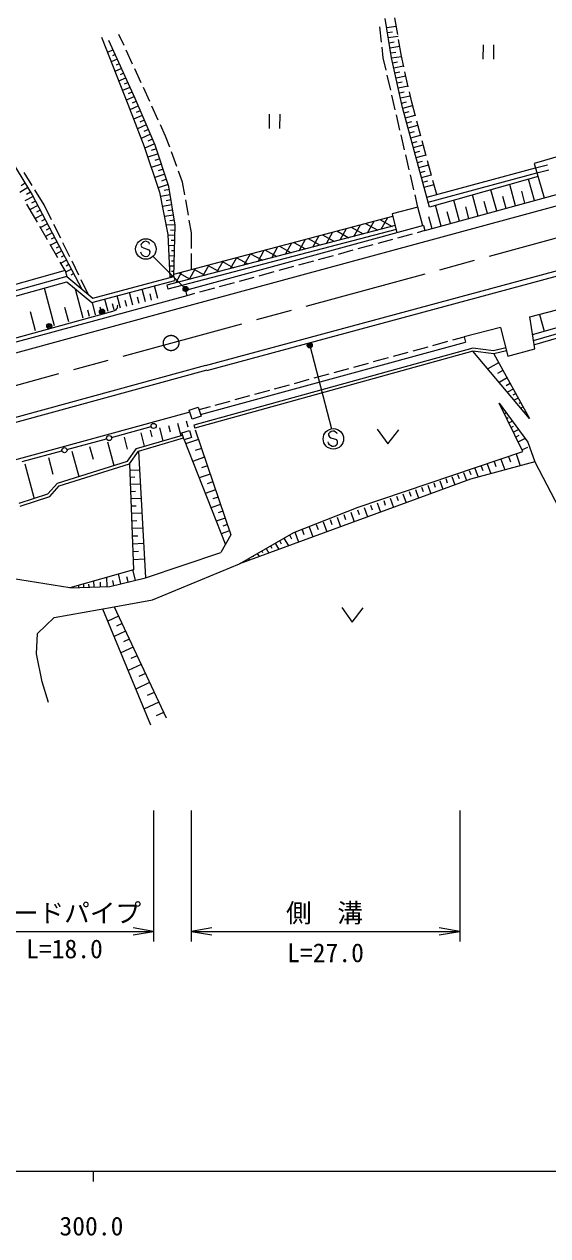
# Model space of a CAD drawing. Units: millimetres, scale not verified. Extents: x 40000 to 680000, y 20000 to 380000.
# Drawn here: x 361294 to 412323, y 198715 to 316760 of the extents above; entities that cross this region are included whole.
import ezdxf
from ezdxf.enums import TextEntityAlignment as Align

# ---------------------------------------------------------------- set-up
doc = ezdxf.new("R2010")
doc.units = ezdxf.units.MM
doc.header["$LTSCALE"] = 1000
doc.header["$PDMODE"] = 32
doc.header["$PDSIZE"] = 500
doc.linetypes.add('CHAIN', pattern=[18.5, 12, -1.5, 3.5, -1.5])
for name, color, linetype, lineweight in [('M-BGD', 7, 'Continuous', 25), ('M-BMK', 2, 'CHAIN', 13), ('M-STR-HTXT', 7, 'Continuous', 13), ('M-STR-STRC', 7, 'Continuous', 25), ('M-TTL-BAND', 7, 'Continuous', 25), ('M-WORK', 1, 'Continuous', 13)]:
    doc.layers.add(name, color=color, linetype=linetype, lineweight=lineweight)
doc.styles.add('ＭＳ ゴシック', font='')
doc.styles.get('ＭＳ ゴシック').set_extended_font_data('MS Gothic')

# ---------------------------------------------------------------- blocks, each defined once
blk = doc.blocks.new('open_arrow')
at = {"color": 0, "linetype": 'Continuous', "lineweight": -2}
blk.add_lwpolyline([(7.5, 1.25), (0, 0), (7.5, -1.25)], dxfattribs=at)

msp = doc.modelspace()

# ---------------------------------------------------------------- hatches: boundary and pattern name
at = {"layer": 'M-WORK'}
h = msp.add_hatch(dxfattribs=at)
h.set_pattern_fill('USER', color=256, style=0, pattern_type=2)
h.set_pattern_definition([(61.0715, (376074, 291570), (-875.224, 483.72), []), (151.0715, (376074, 291570), (-483.72, -875.224), [])])
h.paths.add_polyline_path([(376074, 291570), (397446, 297133), (397205, 298060), (375882, 292419)])

# ---------------------------------------------------------------- linework, layer by layer
at = {"layer": 'M-BGD'}
for p, q in [((271577, 260535), (377358, 289361)), ((377159, 290311), (353082, 283769)), ((379082, 283043), (295474, 260211)), ((377436, 278953), (355967, 273087))]:
    msp.add_line(p, q, dxfattribs=at)
at = {"layer": 'M-BMK'}
msp.add_line((281695, 260097), (522438, 325728), dxfattribs=at)
msp.add_circle((375609, 285700), 750, dxfattribs=at)
at = {"layer": 'M-STR-HTXT'}
for p, q in [((377020, 290969), (373846, 294137)), ((389122, 285469), (391243, 277353)), ((373910, 240147), (373910, 227373)), ((377581, 240147), (377581, 227373)), ((403745, 240147), (403745, 227373)), ((356520, 228373), (373910, 228373)), ((377581, 228373), (403745, 228373))]:
    msp.add_line(p, q, dxfattribs=at)
for centre, radius in [((377020, 290969), 250), ((377020, 290969), 200), ((377020, 290969), 150), ((377020, 290969), 100), ((377020, 290969), 50), ((377020, 290969), 20), ((389122, 285469), 250), ((389122, 285469), 200), ((389122, 285469), 150), ((389122, 285469), 100), ((389122, 285469), 50), ((389122, 285469), 20)]:
    msp.add_circle(centre, radius, dxfattribs=at)
for p in [(377020, 290969), (389122, 285469)]:
    msp.add_point(p, dxfattribs=at)
at = {"layer": 'M-STR-STRC'}
for p, q in [((372684, 295334), (372670, 295220)), ((372670, 295220), (372760, 295040)), ((372809, 295475), (372684, 295334)), ((372939, 295571), (372809, 295475)), ((373104, 295608), (372939, 295571)), ((373220, 295594), (373104, 295608)), ((373366, 295525), (373220, 295594)), ((373477, 295452), (373366, 295525)), ((373514, 295342), (373477, 295452)), ((372689, 294445), (372648, 294555)), ((372777, 294270), (372689, 294445)), ((372760, 295040), (372912, 294969)), ((372881, 294198), (372777, 294270)), ((373029, 294126), (372881, 294198)), ((372912, 294969), (373448, 294792)), ((373150, 294112), (373029, 294126)), ((373317, 294144), (373150, 294112)), ((373439, 294243), (373317, 294144)), ((373507, 294393), (373439, 294243)), ((373448, 294792), (373532, 294621)), ((373532, 294621), (373507, 294393)), ((370368, 289218), (370337, 289105)), ((370354, 289421), (370375, 289344)), ((370375, 289344), (370368, 289218)), ((368943, 288516), (353515, 284285)), ((369907, 288780), (368943, 288516)), ((370062, 288823), (369907, 288780)), ((370186, 288898), (370062, 288823)), ((370267, 288983), (370186, 288898)), ((370337, 289105), (370267, 288983)), ((378956, 283508), (295255, 260617)), ((369804, 276505), (373668, 277554)), ((365456, 275325), (369321, 276374)), ((390960, 276839), (390946, 276725)), ((390946, 276725), (391036, 276544)), ((391085, 276980), (390960, 276839)), ((391036, 276544), (391188, 276474)), ((391214, 277075), (391085, 276980)), ((391188, 276474), (391724, 276297)), ((391380, 277112), (391214, 277075)), ((391496, 277099), (391380, 277112)), ((391641, 277029), (391496, 277099)), ((391753, 276957), (391641, 277029)), ((391724, 276297), (391808, 276126)), ((391790, 276846), (391753, 276957)), ((361109, 274146), (364974, 275194)), ((390965, 275950), (390923, 276059)), ((391053, 275774), (390965, 275950)), ((391157, 275703), (391053, 275774)), ((391305, 275631), (391157, 275703)), ((391426, 275617), (391305, 275631)), ((391593, 275649), (391426, 275617)), ((391715, 275747), (391593, 275649)), ((391783, 275898), (391715, 275747)), ((391808, 276126), (391783, 275898))]:
    msp.add_line(p, q, dxfattribs=at)
for centre, radius in [((373151, 294857), 1000), ((368877, 288757), 250), ((368877, 288757), 150), ((368877, 288757), 50), ((363734, 287347), 250), ((363734, 287347), 150), ((363734, 287347), 50), ((373910, 277619), 250), ((369562, 276440), 250), ((391427, 276362), 1000), ((365215, 275260), 250)]:
    msp.add_circle(centre, radius, dxfattribs=at)
at = {"layer": 'M-TTL-BAND'}
for p, q in [((40000, 205000), (579000, 205000)), ((368000, 205000), (368000, 204000))]:
    msp.add_line(p, q, dxfattribs=at)
at = {"layer": 'M-WORK'}
for p, q in [((377358, 289361), (521779, 328505)), ((378956, 283508), (523234, 322428)), ((379086, 283026), (523364, 321946)), ((396120, 315012), (395961, 316504)), ((397094, 313470), (396487, 317318)), ((396626, 316439), (397558, 316586)), ((397702, 315754), (397423, 317374)), ((368820, 315509), (371387, 308984)), ((371029, 314679), (370530, 315766)), ((396704, 315945), (397177, 316019)), ((396782, 315451), (397728, 315600)), ((398066, 313641), (397786, 315261)), ((369956, 314264), (369403, 314019)), ((372103, 309533), (369552, 315178)), ((371863, 312861), (371238, 314224)), ((396282, 313492), (396173, 314515)), ((396860, 314957), (397340, 315033)), ((396938, 314463), (397898, 314614)), ((397016, 313969), (397503, 314046)), ((406028, 314767), (406002, 313367)), ((407052, 313348), (407078, 314748)), ((370361, 313349), (369768, 313087)), ((370158, 313807), (369882, 313684)), ((370563, 312892), (370266, 312761)), ((396559, 312299), (396282, 313492)), ((397094, 313475), (398068, 313629)), ((398178, 308638), (397094, 313470)), ((397203, 312987), (397683, 313095)), ((398294, 312616), (398066, 313641)), ((354325, 312768), (362083, 300125)), ((370765, 312435), (370133, 312155)), ((370967, 311978), (370651, 311838)), ((372697, 311043), (372071, 312406)), ((397012, 310351), (396672, 311812)), ((397312, 312499), (398272, 312715)), ((397422, 312012), (397901, 312119)), ((397531, 311524), (398490, 311739)), ((398729, 310664), (398403, 312128)), ((371170, 311520), (370498, 311223)), ((371574, 310606), (370862, 310291)), ((371372, 311063), (371036, 310914)), ((373530, 309225), (372905, 310589)), ((397640, 311036), (398119, 311143)), ((397750, 310548), (398707, 310763)), ((410563, 288236), (495003, 310672)), ((371979, 309691), (371227, 309359)), ((371776, 310148), (371420, 309991)), ((374060, 304984), (372103, 309533)), ((397464, 308403), (397125, 309864)), ((397859, 310060), (398337, 310167)), ((397969, 309572), (398925, 309787)), ((399067, 309151), (398838, 310176)), ((371387, 308984), (372993, 304849)), ((372383, 308777), (371592, 308427)), ((372181, 309234), (371805, 309068)), ((372585, 308319), (372190, 308144)), ((374364, 307407), (373739, 308771)), ((398078, 309084), (398562, 309193)), ((400796, 298951), (398178, 308638)), ((398189, 308597), (399147, 308856)), ((398320, 308114), (398799, 308244)), ((399434, 307797), (399067, 309151)), ((372787, 307862), (371957, 307495)), ((373192, 306947), (372322, 306563)), ((372990, 307405), (372575, 307221)), ((375072, 305865), (374573, 306953)), ((385182, 308009), (385157, 306609)), ((386206, 306590), (386232, 307990)), ((397917, 306454), (397577, 307916)), ((398450, 307631), (399408, 307890)), ((398581, 307149), (399060, 307278)), ((398711, 306666), (399670, 306925)), ((399957, 305867), (399564, 307314)), ((373596, 306033), (372687, 305631)), ((373394, 306490), (372959, 306298)), ((375470, 304786), (375072, 305865)), ((398369, 304506), (398030, 305967)), ((398842, 306183), (399321, 306313)), ((398972, 305701), (399931, 305960)), ((372993, 304849), (374490, 300406)), ((374001, 305118), (373045, 304696)), ((373799, 305576), (373344, 305375)), ((374179, 304627), (373683, 304463)), ((375397, 300958), (374060, 304984)), ((399103, 305218), (399583, 305348)), ((399233, 304735), (400193, 304995)), ((400480, 303936), (400088, 305384)), ((374343, 304131), (373346, 303800)), ((374509, 303633), (374010, 303467)), ((376163, 302910), (375644, 304317)), ((398822, 302558), (398482, 304019)), ((399363, 304253), (399844, 304383)), ((399494, 303770), (400455, 304030)), ((399624, 303287), (400105, 303417)), ((401003, 302006), (400611, 303454)), ((413798, 304017), (411005, 303195)), ((362084, 301039), (361303, 302319)), ((374674, 303134), (373682, 302805)), ((374839, 302638), (374343, 302473)), ((376735, 301362), (376337, 302441)), ((399755, 302805), (400716, 303065)), ((399885, 302322), (400366, 302452)), ((400538, 299909), (411128, 302775)), ((400668, 299426), (411258, 302293)), ((411005, 303195), (411987, 299837)), ((411128, 302775), (412300, 303058)), ((411258, 302293), (412433, 302583)), ((361385, 301262), (361000, 301026)), ((375004, 302142), (374016, 301814)), ((375332, 301154), (374348, 300827)), ((375168, 301648), (374674, 301484)), ((376949, 300130), (376735, 301362)), ((399274, 300610), (398935, 302071)), ((400016, 301839), (400978, 302099)), ((400146, 301357), (400628, 301487)), ((400277, 300874), (401239, 301134)), ((411378, 301920), (400796, 298951)), ((401501, 300169), (401134, 301523)), ((409180, 299067), (408611, 301144)), ((411018, 299571), (410447, 301659)), ((361647, 300836), (360869, 300358)), ((362160, 299978), (361352, 299552)), ((361908, 300409), (361519, 300171)), ((362083, 300125), (366916, 290947)), ((363235, 299153), (362344, 300612)), ((374490, 300406), (375294, 296256)), ((375528, 300138), (374572, 299984)), ((375446, 300650), (374935, 300568)), ((376002, 297186), (375397, 300958)), ((399665, 298930), (399388, 300123)), ((400342, 296646), (415392, 300770)), ((405538, 298069), (404976, 300124)), ((407353, 298567), (406788, 300632)), ((408267, 298817), (407948, 299980)), ((410099, 299319), (409779, 300488)), ((362110, 298290), (361543, 299235)), ((362626, 299093), (361868, 298694)), ((362393, 299535), (361989, 299323)), ((363959, 297691), (363235, 299153)), ((375687, 299151), (374762, 299002)), ((375608, 299644), (375129, 299568)), ((375766, 298657), (375304, 298583)), ((377292, 298160), (377035, 299638)), ((399665, 298930), (397149, 298273)), ((400135, 297128), (399665, 298930)), ((401942, 297084), (401385, 299116)), ((403734, 297575), (403175, 299618)), ((404636, 297822), (404321, 298975)), ((406446, 298318), (406129, 299476)), ((362576, 297476), (362110, 298290)), ((363092, 298208), (362373, 297830)), ((362859, 298651), (362480, 298451)), ((363325, 297766), (362966, 297577)), ((375845, 298163), (374952, 298020)), ((375925, 297670), (375478, 297598)), ((375882, 292419), (397205, 298060)), ((377592, 296436), (377378, 297667)), ((397149, 298273), (397626, 296443)), ((401051, 296840), (400739, 297982)), ((402838, 297330), (402524, 298477)), ((363569, 295740), (362824, 297042)), ((363558, 297323), (362870, 296961)), ((364024, 296439), (363367, 296093)), ((363791, 296881), (363447, 296700)), ((364847, 295899), (364181, 297243)), ((376002, 297176), (375111, 297198)), ((397446, 297133), (375200, 291343)), ((397547, 296746), (375301, 290956)), ((375989, 296676), (375544, 296687)), ((375876, 292174), (376002, 297186)), ((400205, 297147), (377021, 290812)), ((377596, 294905), (377592, 296436)), ((399120, 296312), (397673, 295916)), ((400342, 296646), (399602, 296444)), ((400205, 297147), (400342, 296646)), ((364562, 294004), (363817, 295306)), ((364490, 295554), (363864, 295224)), ((364257, 295996), (363929, 295823)), ((365734, 294107), (365069, 295451)), ((375294, 296256), (375474, 292067)), ((375977, 296176), (375296, 296193)), ((375951, 295176), (375340, 295192)), ((375964, 295676), (375624, 295685)), ((395262, 295257), (393815, 294862)), ((397191, 295785), (395744, 295389)), ((364956, 294669), (364361, 294355)), ((364723, 295111), (364410, 294946)), ((365189, 294227), (364891, 294070)), ((375926, 294177), (375383, 294191)), ((375939, 294677), (375633, 294684)), ((377601, 292874), (377597, 294405)), ((391403, 294203), (389956, 293808)), ((393332, 294730), (391885, 294335)), ((365276, 292756), (353065, 289354)), ((365276, 292756), (364810, 293570)), ((365422, 293784), (364857, 293487)), ((365276, 292756), (365437, 292178)), ((365888, 292899), (365319, 292600)), ((365655, 293342), (365373, 293193)), ((366622, 292314), (365956, 293659)), ((375901, 293177), (375426, 293189)), ((375914, 293677), (375642, 293684)), ((387545, 293149), (386098, 292753)), ((389474, 293676), (388027, 293281)), ((352924, 288173), (365435, 291658)), ((365437, 292178), (353086, 288737)), ((365435, 291658), (367870, 289633)), ((365437, 292178), (367967, 290073)), ((366121, 292457), (365836, 292307)), ((367568, 290404), (366844, 291866)), ((367870, 289633), (375978, 291787)), ((367967, 290073), (375876, 292174)), ((375876, 292177), (375469, 292188)), ((375888, 292677), (375651, 292683)), ((375876, 292174), (375978, 291787)), ((383686, 292094), (382239, 291699)), ((385615, 292622), (384168, 292226)), ((364230, 287377), (363259, 291052)), ((367046, 288122), (366302, 290938)), ((371892, 289403), (371571, 290616)), ((373107, 289724), (372786, 290939)), ((373715, 289885), (373555, 290493)), ((374324, 290046), (374002, 291262)), ((375200, 291343), (375301, 290956)), ((377021, 290812), (377159, 290311)), ((377898, 290513), (377159, 290311)), ((379827, 291040), (378380, 290645)), ((381757, 291567), (380310, 291172)), ((368255, 288441), (367936, 289651)), ((369466, 288762), (369146, 289972)), ((370072, 288922), (369912, 289528)), ((370678, 289082), (370358, 290294)), ((371285, 289242), (371125, 289849)), ((372499, 289563), (372339, 290171)), ((362393, 286892), (361907, 288729)), ((365638, 287750), (365266, 289158)), ((367651, 288282), (367491, 288886)), ((368861, 288601), (368701, 289207)), ((411064, 285139), (410563, 288236)), ((410838, 286537), (420066, 289177)), ((410935, 285937), (420304, 288650)), ((411046, 285553), (420267, 288223)), ((411529, 288493), (411963, 286859)), ((407724, 287210), (404168, 286300)), ((407724, 287210), (408443, 284425)), ((378485, 278722), (404305, 285798)), ((401134, 285468), (402580, 285865)), ((403063, 285997), (404168, 286300)), ((404168, 286300), (404305, 285798)), ((405012, 285210), (377839, 277701)), ((405034, 284904), (377919, 277412)), ((397276, 284411), (398723, 284808)), ((399205, 284940), (400652, 285336)), ((407036, 284952), (405012, 285210)), ((407050, 284647), (405034, 284904)), ((410548, 278341), (405034, 284904)), ((408237, 285221), (407036, 284952)), ((408303, 284928), (407050, 284647)), ((407050, 284647), (410548, 278341)), ((408443, 284425), (411064, 285139)), ((393418, 283354), (394865, 283750)), ((395347, 283882), (396794, 284279)), ((407535, 283773), (406478, 283186)), ((387632, 281768), (389078, 282164)), ((389561, 282296), (391007, 282693)), ((391490, 282825), (392936, 283222)), ((407946, 283032), (407417, 282739)), ((408357, 282292), (407587, 281865)), ((383774, 280710), (385221, 281107)), ((385703, 281239), (387150, 281636)), ((408655, 281753), (408271, 281540)), ((408954, 281215), (408395, 280904)), ((379916, 279653), (381363, 280049)), ((381845, 280182), (383292, 280578)), ((409884, 275136), (407571, 279829)), ((407571, 279829), (410369, 276031)), ((409197, 280778), (408917, 280622)), ((409439, 280340), (409050, 280124)), ((409682, 279903), (409487, 279795)), ((377373, 279156), (378261, 279434)), ((377647, 278282), (377373, 279156)), ((378261, 279434), (378535, 278561)), ((378329, 279218), (379434, 279521)), ((407855, 279253), (407946, 279298)), ((408076, 278805), (408259, 278895)), ((409924, 279466), (409705, 279344)), ((410167, 279029), (410057, 278968)), ((374466, 277434), (374802, 276175)), ((375347, 277669), (375515, 277040)), ((376228, 277904), (376553, 276685)), ((377082, 278132), (377244, 277522)), ((378535, 278561), (377647, 278282)), ((377839, 277701), (377919, 277412)), ((408297, 278356), (408469, 278441)), ((408518, 277908), (408862, 278077)), ((408739, 277459), (408991, 277583)), ((371022, 276516), (371331, 275355)), ((372240, 275430), (376730, 276736)), ((372424, 275172), (376813, 276448)), ((372647, 276949), (372993, 275649)), ((373556, 277192), (373730, 276542)), ((376666, 276947), (377408, 277170)), ((376869, 276273), (376666, 276947)), ((377611, 276496), (376869, 276273)), ((376869, 276273), (380870, 266121)), ((378271, 276309), (377023, 275883)), ((377408, 277170), (377611, 276496)), ((377949, 277255), (381442, 267015)), ((395707, 277293), (396732, 275875)), ((396732, 275875), (397807, 277255)), ((408960, 277011), (409464, 277259)), ((409192, 276540), (409528, 276706)), ((409424, 276069), (410097, 276401)), ((365947, 275163), (366604, 272698)), ((367672, 275623), (368001, 274391)), ((369397, 276083), (370016, 273762)), ((371358, 274180), (372240, 275430)), ((371545, 273924), (372424, 275172)), ((372424, 275172), (373100, 262821)), ((378570, 275435), (377945, 275222)), ((393839, 269713), (409884, 275136)), ((409807, 275291), (410363, 275565)), ((410369, 276031), (411067, 274119)), ((361358, 273939), (362232, 270661)), ((363653, 274551), (364090, 272912)), ((364539, 272055), (371358, 274180)), ((364709, 271794), (371545, 273924)), ((371545, 273924), (371943, 263615)), ((378868, 274561), (377701, 274163)), ((411067, 274119), (404783, 272436)), ((406427, 273915), (406762, 272966)), ((407091, 274149), (407259, 273675)), ((407755, 274384), (408127, 273331)), ((408492, 274645), (408678, 274118)), ((409229, 274905), (409642, 273737)), ((411067, 274119), (417957, 260828)), ((371568, 273315), (372524, 273352)), ((379425, 272927), (378334, 272555)), ((379146, 273744), (378563, 273545)), ((402963, 272691), (403251, 271875)), ((403534, 272893), (403678, 272485)), ((404105, 273094), (404389, 272292)), ((404667, 273293), (404809, 272892)), ((405229, 273492), (405532, 272636)), ((405828, 273703), (405979, 273276)), ((363606, 270990), (364539, 272055)), ((363777, 270730), (364709, 271794)), ((371595, 272630), (372084, 272649)), ((371621, 271946), (372599, 271984)), ((379685, 272164), (379140, 271978)), ((404783, 272436), (382281, 264188)), ((400020, 271651), (400172, 271222)), ((400620, 271863), (400919, 271020)), ((401211, 272072), (401360, 271650)), ((401801, 272280), (402094, 271451)), ((402382, 272485), (402529, 272071)), ((360804, 270084), (363606, 270990)), ((360896, 269798), (363777, 270730)), ((371648, 271246), (372148, 271265)), ((371675, 270545), (372675, 270584)), ((379946, 271400), (378927, 271053)), ((380189, 270687), (379680, 270513)), ((396329, 270346), (396488, 269896)), ((396959, 270569), (397272, 269683)), ((397580, 270788), (397736, 270345)), ((398200, 271008), (398508, 270136)), ((398810, 271223), (398964, 270787)), ((399420, 271439), (399723, 270581)), ((371703, 269829), (372214, 269849)), ((371731, 269113), (372754, 269152)), ((380433, 269973), (379480, 269648)), ((380660, 269307), (380184, 269144)), ((387567, 267250), (393839, 269713)), ((393113, 269210), (393442, 268279)), ((393765, 269440), (393929, 268975)), ((394416, 269671), (394740, 268755)), ((395057, 269897), (395219, 269439)), ((395698, 270124), (396016, 269223)), ((371759, 268380), (372282, 268400)), ((380888, 268640), (379997, 268336)), ((381100, 268017), (380655, 267865)), ((389757, 268024), (389929, 267535)), ((390441, 268266), (390781, 267304)), ((391115, 268504), (391285, 268023)), ((391788, 268742), (392122, 267795)), ((392450, 268976), (392618, 268503)), ((371787, 267647), (372834, 267688)), ((371816, 266898), (372352, 266919)), ((381442, 267015), (380467, 265290)), ((381313, 267393), (380481, 267110)), ((382281, 264188), (387567, 267250)), ((387139, 267003), (387359, 266623)), ((387680, 267290), (388031, 266296)), ((388376, 267536), (388552, 267039)), ((389072, 267782), (389418, 266804)), ((371845, 266148), (372916, 266190)), ((384877, 265692), (385141, 265237)), ((385310, 265943), (385442, 265715)), ((385743, 266193), (386094, 265586)), ((386175, 266444), (386351, 266140)), ((386608, 266695), (387048, 265935)), ((371875, 265381), (372422, 265403)), ((371904, 264615), (373000, 264657)), ((373100, 262821), (380467, 265290)), ((383147, 264690), (383235, 264538)), ((383579, 264940), (383623, 264864)), ((384012, 265191), (384188, 264887)), ((384445, 265442), (384533, 265290)), ((371943, 263615), (365736, 261851)), ((372128, 262587), (371884, 263599)), ((373785, 260685), (382281, 264188)), ((365736, 261851), (360060, 262767)), ((367115, 261900), (367103, 262240)), ((367614, 261917), (367604, 262210)), ((368114, 261935), (368093, 262521)), ((368741, 261957), (368726, 262405)), ((369369, 261979), (369337, 262875)), ((369640, 261988), (373100, 262821)), ((370044, 262085), (369929, 262562)), ((370712, 262246), (370482, 263200)), ((371420, 262417), (371298, 262922)), ((365736, 261851), (369640, 261988)), ((366615, 261882), (366609, 262052)), ((364220, 258961), (370058, 260002)), ((368939, 259803), (373594, 248496)), ((370058, 260002), (373785, 260685)), ((370058, 260002), (375124, 249173)), ((392240, 259923), (393265, 258504)), ((393265, 258504), (394340, 259885)), ((362597, 257403), (364220, 258961)), ((370482, 259097), (369432, 258605)), ((362495, 255417), (362597, 257403)), ((371169, 257627), (370050, 257103)), ((370825, 258362), (370300, 258116)), ((371536, 256843), (370976, 256582)), ((363046, 252672), (362495, 255417)), ((371902, 256060), (370709, 255502)), ((372293, 255225), (371696, 254946)), ((372683, 254390), (371412, 253796)), ((363661, 250659), (363046, 252672)), ((373099, 253501), (372464, 253203)), ((373516, 252611), (372161, 251977)), ((373959, 251662), (373282, 251346)), ((374403, 250714), (372959, 250039)), ((374876, 249703), (374154, 249366))]:
    msp.add_line(p, q, dxfattribs=at)

# ---------------------------------------------------------------- block references
at = {"layer": 'M-STR-HTXT', "xscale": 267, "yscale": 267, "rotation": 180}
for p in [(373910, 228373), (403745, 228373)]:
    msp.add_blockref('open_arrow', p, dxfattribs=at)
at = {"layer": 'M-STR-HTXT', "xscale": 267, "yscale": 267}
msp.add_blockref('open_arrow', (377581, 228373), dxfattribs=at)

# ---------------------------------------------------------------- texts
at = {"layer": 'M-STR-HTXT', "style": 'ＭＳ ゴシック'}
for s, p in [('ガードパイプ', (365186, 230166)), ('側\u3000溝', (390558, 230166))]:
    msp.add_text(s, height=1833, dxfattribs=at).set_placement(p, align=Align.MIDDLE_CENTER)
for s, p in [('L=18.0', (365215, 225203)), ('L=27.0', (390663, 224823))]:
    msp.add_text(s, height=1833, dxfattribs=at).set_placement(p, align=Align.BOTTOM_CENTER)
at = {"layer": 'M-TTL-BAND', "style": 'ＭＳ ゴシック'}
msp.add_text('300.0', height=1833, dxfattribs=at).set_placement((367844, 198195), align=Align.BOTTOM_CENTER)

doc.saveas('drawing.dxf')
